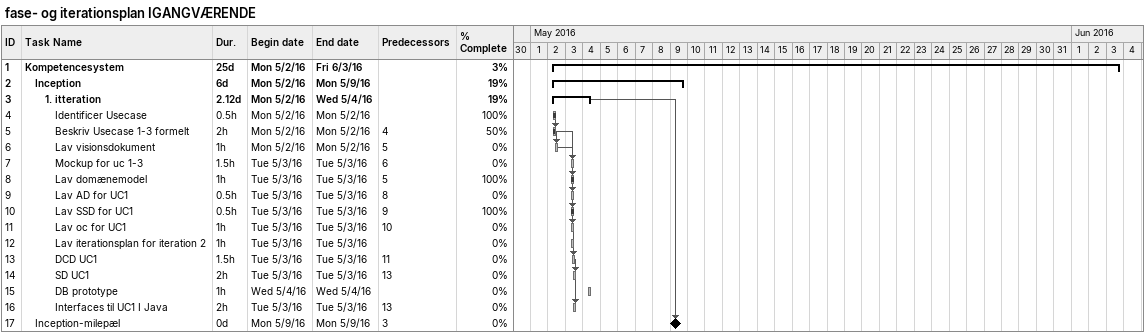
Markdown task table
fase- og iterationsplan IGANGVÆRENDE

| ID | Level | Task | Duration | Start | Finish | Predecessors | % complete |
|---|---|---|---|---|---|---|---|
| 1 | 1 | **Kompetencesystem** | 25d | 2016-05-02 | 2016-06-03 |  | 3 |
| 2 | 2 | **Inception** | 6d | 2016-05-02 | 2016-05-09 |  | 19 |
| 3 | 3 | **1. itteration** | 2.12d | 2016-05-02 | 2016-05-04 |  | 19 |
| 4 | 4 | Identificer Usecase | 0.5h | 2016-05-02 | 2016-05-02 |  | 100 |
| 5 | 4 | Beskriv Usecase 1-3 formelt | 2h | 2016-05-02 | 2016-05-02 | 4 | 50 |
| 6 | 4 | Lav visionsdokument | 1h | 2016-05-02 | 2016-05-02 | 5 | 0 |
| 7 | 4 | Mockup for uc 1-3 | 1.5h | 2016-05-03 | 2016-05-03 | 6 | 0 |
| 8 | 4 | Lav domænemodel | 1h | 2016-05-03 | 2016-05-03 | 5 | 100 |
| 9 | 4 | Lav AD for UC1 | 0.5h | 2016-05-03 | 2016-05-03 | 8 | 0 |
| 10 | 4 | Lav SSD for UC1 | 0.5h | 2016-05-03 | 2016-05-03 | 9 | 100 |
| 11 | 4 | Lav oc for UC1 | 1h | 2016-05-03 | 2016-05-03 | 10 | 0 |
| 12 | 4 | Lav iterationsplan for iteration 2 | 1h | 2016-05-03 | 2016-05-03 |  | 0 |
| 13 | 4 | DCD UC1 | 1.5h | 2016-05-03 | 2016-05-03 | 11 | 0 |
| 14 | 4 | SD UC1 | 2h | 2016-05-03 | 2016-05-03 | 13 | 0 |
| 15 | 4 | DB prototype | 1h | 2016-05-04 | 2016-05-04 |  | 0 |
| 16 | 4 | Interfaces til UC1 I Java | 2h | 2016-05-03 | 2016-05-03 | 13 | 0 |
| 17 | 2 | Inception-milepæl | 0d | 2016-05-09 | 2016-05-09 | 3 | 0 |
